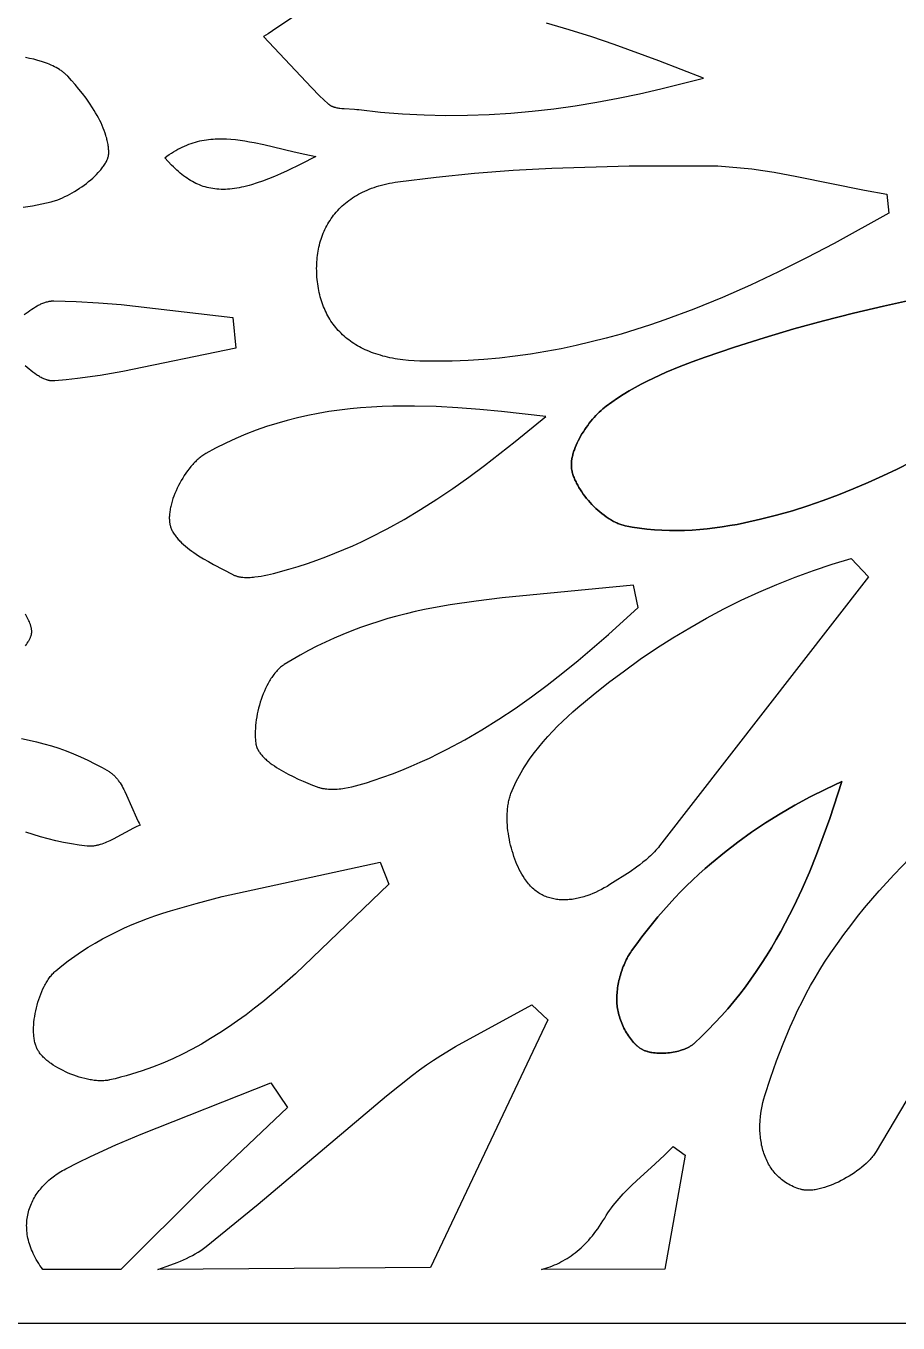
# Model space of a CAD drawing. Header units: millimetres. Extents: x 676 to 2676, y 767 to 1767.
# Drawn here: x 2156.6 to 2482.3, y 767.3 to 1251.8 of the extents above; entities that cross this region are included whole.
import ezdxf

# ---------------------------------------------------------------- set-up
doc = ezdxf.new("R2010")
doc.units = ezdxf.units.MM
doc.layers.add('Layer 1', color=7, linetype='Continuous')

msp = doc.modelspace()

# ---------------------------------------------------------------- linework, layer by layer
at = {"layer": 'Layer 1'}
for points in [[(675.98, 767.35), (2675.98, 767.35), (2675.98, 1767.35), (675.98, 1767.35)], [(2264.82, 1203.12), (2259.27, 1200.24), (2254.13, 1197.74), (2251.7, 1196.63), (2249.37, 1195.62), (2247.13, 1194.71), (2244.97, 1193.89), (2242.89, 1193.17), (2240.88, 1192.54), (2239.91, 1192.27), (2238.95, 1192.01), (2238.01, 1191.78), (2237.09, 1191.58), (2236.18, 1191.39), (2235.29, 1191.24), (2234.42, 1191.1), (2233.56, 1190.99), (2232.71, 1190.9), (2231.88, 1190.84), (2231.06, 1190.8), (2230.26, 1190.78), (2229.46, 1190.79), (2228.68, 1190.82), (2227.91, 1190.87), (2227.15, 1190.95), (2226.4, 1191.05), (2225.67, 1191.18), (2224.94, 1191.32), (2224.22, 1191.5), (2223.51, 1191.69), (2222.8, 1191.91), (2222.11, 1192.15), (2221.42, 1192.42), (2220.74, 1192.7), (2220.06, 1193.02), (2219.39, 1193.35), (2218.73, 1193.71), (2218.07, 1194.09), (2217.42, 1194.5), (2216.77, 1194.93), (2216.12, 1195.38), (2215.47, 1195.85), (2214.83, 1196.35), (2214.19, 1196.87), (2213.55, 1197.42), (2212.91, 1197.98), (2212.27, 1198.58), (2211.64, 1199.19), (2211, 1199.83), (2209.72, 1201.17), (2208.43, 1202.6), (2209.25, 1203.21), (2210.07, 1203.79), (2210.89, 1204.33), (2211.71, 1204.84), (2212.53, 1205.33), (2213.34, 1205.78), (2214.16, 1206.21), (2214.97, 1206.61), (2215.79, 1206.98), (2216.61, 1207.32), (2217.42, 1207.64), (2218.24, 1207.94), (2219.06, 1208.2), (2219.87, 1208.45), (2220.69, 1208.67), (2221.51, 1208.87), (2222.33, 1209.04), (2223.15, 1209.19), (2223.98, 1209.33), (2224.8, 1209.44), (2225.63, 1209.53), (2226.45, 1209.6), (2227.28, 1209.65), (2228.12, 1209.69), (2228.95, 1209.7), (2229.79, 1209.7), (2230.63, 1209.69), (2231.47, 1209.66), (2233.16, 1209.55), (2234.87, 1209.38), (2236.59, 1209.17), (2238.32, 1208.9), (2240.07, 1208.6), (2241.84, 1208.26), (2245.43, 1207.49), (2249.1, 1206.64), (2256.74, 1204.82), (2260.72, 1203.94)], [(2478.9, 1181.89), (2458.45, 1170.57), (2448.13, 1165.16), (2437.74, 1159.97), (2427.27, 1155.03), (2416.71, 1150.37), (2406.05, 1146.02), (2395.27, 1142.02), (2389.83, 1140.17), (2384.36, 1138.41), (2378.86, 1136.76), (2373.32, 1135.21), (2367.75, 1133.78), (2362.14, 1132.47), (2356.49, 1131.28), (2350.8, 1130.21), (2345.07, 1129.27), (2339.3, 1128.46), (2333.49, 1127.79), (2327.62, 1127.27), (2321.71, 1126.89), (2315.76, 1126.66), (2309.75, 1126.59), (2303.7, 1126.67), (2301.53, 1126.76), (2299.42, 1126.91), (2297.38, 1127.12), (2295.4, 1127.39), (2294.44, 1127.55), (2293.49, 1127.72), (2292.55, 1127.91), (2291.63, 1128.11), (2290.73, 1128.32), (2289.84, 1128.55), (2288.97, 1128.8), (2288.12, 1129.05), (2287.28, 1129.32), (2286.45, 1129.61), (2285.64, 1129.91), (2284.85, 1130.22), (2284.07, 1130.55), (2283.31, 1130.89), (2282.57, 1131.24), (2281.83, 1131.61), (2281.12, 1131.99), (2280.42, 1132.38), (2279.74, 1132.78), (2279.07, 1133.2), (2278.42, 1133.64), (2277.78, 1134.08), (2277.16, 1134.54), (2276.56, 1135.01), (2275.97, 1135.49), (2275.4, 1135.99), (2274.84, 1136.5), (2274.3, 1137.02), (2273.77, 1137.55), (2273.26, 1138.1), (2272.76, 1138.65), (2272.28, 1139.22), (2271.82, 1139.8), (2271.37, 1140.4), (2270.94, 1141), (2270.52, 1141.62), (2270.12, 1142.25), (2269.73, 1142.89), (2269.36, 1143.54), (2269.01, 1144.2), (2268.67, 1144.88), (2268.35, 1145.56), (2268.04, 1146.26), (2267.75, 1146.97), (2267.47, 1147.68), (2267.21, 1148.41), (2266.96, 1149.15), (2266.73, 1149.9), (2266.52, 1150.67), (2266.32, 1151.44), (2266.14, 1152.22), (2265.97, 1153.01), (2265.82, 1153.82), (2265.68, 1154.63), (2265.56, 1155.45), (2265.45, 1156.29), (2265.36, 1157.13), (2265.29, 1157.96), (2265.23, 1158.8), (2265.19, 1159.63), (2265.17, 1160.45), (2265.16, 1161.28), (2265.17, 1162.1), (2265.2, 1162.91), (2265.24, 1163.72), (2265.3, 1164.53), (2265.38, 1165.33), (2265.47, 1166.12), (2265.58, 1166.91), (2265.71, 1167.69), (2265.86, 1168.47), (2266.02, 1169.24), (2266.2, 1170), (2266.4, 1170.76), (2266.62, 1171.51), (2266.85, 1172.25), (2267.1, 1172.99), (2267.37, 1173.71), (2267.65, 1174.43), (2267.96, 1175.14), (2268.28, 1175.84), (2268.62, 1176.53), (2268.98, 1177.22), (2269.35, 1177.89), (2269.75, 1178.55), (2270.16, 1179.21), (2270.59, 1179.85), (2271.04, 1180.48), (2271.51, 1181.1), (2271.99, 1181.71), (2272.5, 1182.31), (2273.02, 1182.9), (2273.56, 1183.48), (2274.12, 1184.04), (2274.7, 1184.59), (2275.3, 1185.13), (2275.92, 1185.66), (2276.55, 1186.17), (2277.21, 1186.67), (2277.88, 1187.15), (2278.58, 1187.62), (2279.29, 1188.08), (2280.02, 1188.53), (2280.77, 1188.95), (2281.55, 1189.37), (2282.34, 1189.77), (2283.15, 1190.15), (2283.98, 1190.51), (2284.83, 1190.87), (2285.7, 1191.2), (2286.59, 1191.52), (2287.5, 1191.82), (2288.43, 1192.1), (2289.38, 1192.37), (2290.35, 1192.62), (2291.34, 1192.85), (2292.35, 1193.07), (2293.38, 1193.26), (2294.43, 1193.44), (2295.5, 1193.6), (2309.8, 1195.37), (2324.15, 1196.8), (2338.56, 1197.91), (2353, 1198.72), (2381.92, 1199.59), (2410.82, 1199.63), (2415.04, 1199.52), (2419.25, 1199.26), (2423.47, 1198.89), (2427.68, 1198.4), (2431.89, 1197.82), (2436.1, 1197.16), (2444.52, 1195.64), (2469.78, 1190.52), (2478.2, 1189)], [(2233.83, 1046.92), (2234.04, 1046.82), (2234.26, 1046.72), (2234.48, 1046.62), (2234.7, 1046.54), (2234.93, 1046.46), (2235.16, 1046.38), (2235.39, 1046.31), (2235.63, 1046.24), (2235.87, 1046.18), (2236.12, 1046.13), (2236.36, 1046.08), (2236.61, 1046.03), (2236.87, 1045.99), (2237.12, 1045.96), (2237.38, 1045.93), (2237.64, 1045.9), (2238.17, 1045.86), (2238.71, 1045.84), (2239.26, 1045.83), (2239.82, 1045.84), (2240.38, 1045.86), (2240.94, 1045.9), (2241.52, 1045.95), (2242.09, 1046.01), (2243.26, 1046.16), (2244.43, 1046.35), (2245.6, 1046.58), (2246.76, 1046.82), (2249.04, 1047.37), (2254.78, 1048.91), (2258.3, 1049.96), (2261.78, 1051.08), (2265.22, 1052.27), (2268.63, 1053.53), (2272, 1054.85), (2275.34, 1056.23), (2278.64, 1057.67), (2281.91, 1059.17), (2285.15, 1060.73), (2291.54, 1064.01), (2297.81, 1067.51), (2303.99, 1071.19), (2310.06, 1075.06), (2316.06, 1079.09), (2321.97, 1083.27), (2327.82, 1087.59), (2339.35, 1096.59), (2350.71, 1105.98), (2334.27, 1107.85), (2326.07, 1108.62), (2317.91, 1109.23), (2309.77, 1109.66), (2301.67, 1109.86), (2293.61, 1109.81), (2289.59, 1109.67), (2285.59, 1109.46), (2281.6, 1109.17), (2277.63, 1108.79), (2273.67, 1108.32), (2269.72, 1107.76), (2265.79, 1107.1), (2261.87, 1106.34), (2257.97, 1105.46), (2254.09, 1104.48), (2250.23, 1103.38), (2246.38, 1102.17), (2242.55, 1100.82), (2238.74, 1099.35), (2234.95, 1097.75), (2231.18, 1096.01), (2227.44, 1094.13), (2223.71, 1092.1), (2223.36, 1091.89), (2223, 1091.67), (2222.65, 1091.43), (2222.3, 1091.18), (2221.95, 1090.92), (2221.59, 1090.64), (2221.25, 1090.35), (2220.9, 1090.05), (2220.55, 1089.74), (2220.21, 1089.41), (2219.87, 1089.07), (2219.53, 1088.73), (2219.19, 1088.37), (2218.86, 1088), (2218.2, 1087.24), (2217.55, 1086.44), (2216.92, 1085.61), (2216.31, 1084.75), (2215.72, 1083.87), (2215.15, 1082.96), (2214.6, 1082.04), (2214.07, 1081.09), (2213.57, 1080.14), (2213.1, 1079.17), (2212.65, 1078.2), (2212.24, 1077.22), (2211.85, 1076.24), (2211.5, 1075.27), (2211.19, 1074.3), (2210.91, 1073.33), (2210.79, 1072.86), (2210.68, 1072.38), (2210.57, 1071.91), (2210.48, 1071.45), (2210.4, 1070.99), (2210.32, 1070.53), (2210.26, 1070.08), (2210.21, 1069.63), (2210.17, 1069.19), (2210.15, 1068.76), (2210.13, 1068.33), (2210.13, 1067.91), (2210.14, 1067.5), (2210.16, 1067.09), (2210.19, 1066.7), (2210.21, 1066.5), (2210.24, 1066.31), (2210.27, 1066.12), (2210.3, 1065.93), (2210.33, 1065.74), (2210.37, 1065.56), (2210.41, 1065.38), (2210.46, 1065.2), (2210.51, 1065.02), (2210.56, 1064.84), (2210.62, 1064.67), (2210.68, 1064.49), (2210.74, 1064.31), (2210.81, 1064.13), (2210.88, 1063.96), (2210.96, 1063.78), (2211.04, 1063.61), (2211.12, 1063.43), (2211.3, 1063.09), (2211.49, 1062.74), (2211.69, 1062.4), (2211.91, 1062.06), (2212.14, 1061.72), (2212.38, 1061.38), (2212.64, 1061.05), (2212.91, 1060.72), (2213.18, 1060.39), (2213.47, 1060.06), (2213.77, 1059.73), (2214.08, 1059.41), (2214.4, 1059.09), (2214.73, 1058.77), (2215.42, 1058.14), (2216.15, 1057.51), (2216.9, 1056.9), (2217.69, 1056.29), (2218.5, 1055.69), (2219.34, 1055.11), (2221.08, 1053.96), (2222.88, 1052.84), (2224.72, 1051.76), (2226.59, 1050.72)], [(2464.83, 1052.94), (2471.27, 1046.12), (2393.28, 945.56), (2392.82, 945), (2392.36, 944.46), (2391.88, 943.92), (2391.39, 943.39), (2390.88, 942.87), (2390.37, 942.36), (2389.84, 941.86), (2389.3, 941.36), (2388.2, 940.4), (2387.06, 939.46), (2385.89, 938.55), (2384.7, 937.66), (2382.24, 935.94), (2374.71, 931.1), (2373.66, 930.46), (2372.6, 929.85), (2371.54, 929.27), (2370.46, 928.73), (2369.38, 928.22), (2368.29, 927.75), (2367.19, 927.32), (2366.09, 926.93), (2365.54, 926.75), (2364.99, 926.58), (2364.44, 926.42), (2363.89, 926.27), (2363.34, 926.13), (2362.8, 926), (2362.25, 925.89), (2361.7, 925.78), (2361.15, 925.69), (2360.61, 925.61), (2360.07, 925.55), (2359.53, 925.49), (2358.99, 925.45), (2358.45, 925.42), (2357.91, 925.41), (2357.38, 925.4), (2356.85, 925.41), (2356.32, 925.44), (2355.8, 925.47), (2355.28, 925.53), (2354.76, 925.59), (2354.25, 925.67), (2353.74, 925.77), (2353.23, 925.88), (2352.73, 926), (2352.24, 926.14), (2351.74, 926.29), (2351.26, 926.46), (2350.77, 926.65), (2350.29, 926.85), (2349.82, 927.07), (2349.36, 927.3), (2348.89, 927.55), (2348.44, 927.82), (2347.99, 928.1), (2347.55, 928.41), (2347.11, 928.72), (2346.68, 929.06), (2346.26, 929.41), (2345.84, 929.78), (2345.44, 930.17), (2345.04, 930.58), (2344.64, 931), (2344.26, 931.45), (2343.88, 931.91), (2343.51, 932.39), (2343.15, 932.89), (2342.8, 933.41), (2342.29, 934.21), (2341.8, 935.05), (2341.32, 935.92), (2340.86, 936.81), (2340.42, 937.74), (2340, 938.68), (2339.59, 939.66), (2339.21, 940.65), (2338.85, 941.66), (2338.51, 942.68), (2338.19, 943.72), (2337.89, 944.77), (2337.62, 945.83), (2337.37, 946.9), (2337.15, 947.98), (2336.95, 949.06), (2336.78, 950.14), (2336.63, 951.22), (2336.51, 952.29), (2336.42, 953.37), (2336.36, 954.43), (2336.33, 955.49), (2336.33, 956.54), (2336.35, 957.57), (2336.41, 958.59), (2336.5, 959.59), (2336.56, 960.08), (2336.63, 960.57), (2336.7, 961.05), (2336.78, 961.53), (2336.87, 962), (2336.97, 962.47), (2337.08, 962.92), (2337.2, 963.38), (2337.32, 963.82), (2337.46, 964.26), (2337.6, 964.69), (2337.75, 965.11), (2338.2, 966.25), (2338.67, 967.39), (2339.18, 968.52), (2339.72, 969.64), (2340.28, 970.75), (2340.88, 971.86), (2341.5, 972.96), (2342.15, 974.05), (2342.82, 975.14), (2343.51, 976.21), (2344.23, 977.28), (2344.97, 978.34), (2346.52, 980.43), (2348.13, 982.48), (2349.81, 984.49), (2351.56, 986.46), (2353.35, 988.38), (2355.18, 990.26), (2357.05, 992.09), (2358.94, 993.87), (2360.85, 995.59), (2362.77, 997.26), (2368.45, 1002), (2374.23, 1006.59), (2380.1, 1011.02), (2386.06, 1015.28), (2392.11, 1019.38), (2398.26, 1023.31), (2404.5, 1027.07), (2410.83, 1030.66), (2417.25, 1034.08), (2423.77, 1037.32), (2430.38, 1040.38), (2437.08, 1043.26), (2443.88, 1045.96), (2450.77, 1048.48), (2457.75, 1050.8)], [(2383.5, 1042.97), (2334.5, 1038.24), (2324.75, 1037.04), (2315.06, 1035.59), (2310.23, 1034.75), (2305.42, 1033.82), (2302, 1033.1), (2298.58, 1032.29), (2295.16, 1031.41), (2291.74, 1030.45), (2288.34, 1029.42), (2284.96, 1028.32), (2281.6, 1027.14), (2278.26, 1025.89), (2274.95, 1024.56), (2271.68, 1023.17), (2268.45, 1021.7), (2265.27, 1020.16), (2262.13, 1018.55), (2259.05, 1016.87), (2256.02, 1015.12), (2253.06, 1013.31), (2252.89, 1013.19), (2252.72, 1013.08), (2252.55, 1012.96), (2252.38, 1012.84), (2252.05, 1012.58), (2251.71, 1012.31), (2251.39, 1012.03), (2251.07, 1011.73), (2250.75, 1011.41), (2250.44, 1011.09), (2250.13, 1010.75), (2249.82, 1010.39), (2249.53, 1010.03), (2249.23, 1009.65), (2248.94, 1009.27), (2248.66, 1008.87), (2248.38, 1008.46), (2248.1, 1008.04), (2247.83, 1007.61), (2247.57, 1007.17), (2247.05, 1006.27), (2246.56, 1005.33), (2246.1, 1004.37), (2245.65, 1003.38), (2245.23, 1002.36), (2244.83, 1001.33), (2244.46, 1000.27), (2244.12, 999.21), (2243.8, 998.13), (2243.5, 997.04), (2243.24, 995.95), (2243, 994.86), (2242.8, 993.77), (2242.62, 992.68), (2242.47, 991.6), (2242.36, 990.54), (2242.27, 989.48), (2242.22, 988.44), (2242.21, 987.43), (2242.22, 986.43), (2242.24, 985.95), (2242.27, 985.47), (2242.31, 984.99), (2242.36, 984.53), (2242.41, 984.07), (2242.48, 983.62), (2242.5, 983.47), (2242.53, 983.32), (2242.57, 983.16), (2242.61, 983.01), (2242.65, 982.86), (2242.7, 982.71), (2242.75, 982.55), (2242.8, 982.4), (2242.86, 982.25), (2242.93, 982.1), (2243, 981.94), (2243.07, 981.79), (2243.14, 981.64), (2243.22, 981.49), (2243.3, 981.34), (2243.39, 981.19), (2243.48, 981.04), (2243.58, 980.89), (2243.77, 980.59), (2243.99, 980.29), (2244.21, 979.99), (2244.45, 979.69), (2244.7, 979.4), (2244.97, 979.1), (2245.24, 978.81), (2245.53, 978.52), (2245.83, 978.23), (2246.14, 977.94), (2246.46, 977.65), (2246.79, 977.37), (2247.13, 977.08), (2247.84, 976.52), (2248.59, 975.97), (2249.36, 975.43), (2250.17, 974.89), (2251, 974.36), (2251.85, 973.85), (2252.72, 973.34), (2254.52, 972.36), (2256.36, 971.43), (2258.21, 970.55), (2260.07, 969.72), (2261.9, 968.95), (2263.67, 968.25), (2265.37, 967.61), (2265.65, 967.52), (2265.94, 967.43), (2266.23, 967.34), (2266.52, 967.26), (2266.81, 967.19), (2267.11, 967.12), (2267.41, 967.06), (2267.71, 967), (2268.02, 966.95), (2268.33, 966.91), (2268.64, 966.87), (2268.95, 966.84), (2269.58, 966.79), (2270.23, 966.75), (2270.88, 966.74), (2271.53, 966.75), (2272.2, 966.77), (2272.87, 966.81), (2273.54, 966.87), (2274.22, 966.94), (2274.91, 967.03), (2275.59, 967.13), (2276.97, 967.37), (2278.35, 967.66), (2279.72, 967.98), (2281.08, 968.34), (2282.43, 968.72), (2283.75, 969.11), (2286.31, 969.94), (2289.91, 971.19), (2293.47, 972.51), (2296.98, 973.89), (2300.46, 975.33), (2303.89, 976.84), (2307.29, 978.4), (2310.64, 980.02), (2313.96, 981.7), (2320.49, 985.22), (2326.89, 988.94), (2333.16, 992.85), (2339.31, 996.95), (2345.36, 1001.21), (2351.3, 1005.62), (2357.14, 1010.17), (2362.91, 1014.85), (2374.21, 1024.53), (2385.28, 1034.56)], [(2461.28, 969.59), (2456.8, 955.84), (2454.4, 949.08), (2451.87, 942.4), (2449.2, 935.81), (2446.38, 929.33), (2443.38, 922.95), (2440.2, 916.69), (2438.54, 913.61), (2436.82, 910.56), (2435.05, 907.54), (2433.22, 904.56), (2431.34, 901.61), (2429.39, 898.7), (2427.39, 895.83), (2425.32, 892.99), (2423.18, 890.2), (2420.98, 887.45), (2418.71, 884.74), (2416.37, 882.07), (2413.96, 879.44), (2411.47, 876.87), (2408.9, 874.33), (2406.26, 871.85), (2406.06, 871.68), (2405.86, 871.51), (2405.65, 871.34), (2405.42, 871.18), (2405.2, 871.02), (2404.96, 870.87), (2404.72, 870.72), (2404.47, 870.57), (2404.21, 870.43), (2403.95, 870.29), (2403.68, 870.16), (2403.4, 870.03), (2403.12, 869.9), (2402.84, 869.78), (2402.54, 869.66), (2402.25, 869.55), (2401.64, 869.34), (2401.01, 869.14), (2400.37, 868.96), (2399.72, 868.8), (2399.05, 868.65), (2398.38, 868.52), (2397.7, 868.41), (2397.02, 868.32), (2396.33, 868.24), (2395.64, 868.19), (2394.95, 868.15), (2394.27, 868.13), (2393.59, 868.13), (2392.92, 868.14), (2392.26, 868.18), (2391.61, 868.24), (2390.97, 868.31), (2390.35, 868.41), (2390.04, 868.46), (2389.74, 868.52), (2389.45, 868.59), (2389.16, 868.66), (2388.88, 868.73), (2388.6, 868.81), (2388.32, 868.9), (2388.06, 868.99), (2387.8, 869.08), (2387.54, 869.18), (2387.3, 869.29), (2387.06, 869.4), (2386.83, 869.51), (2386.6, 869.64), (2386.37, 869.77), (2386.14, 869.91), (2385.92, 870.06), (2385.69, 870.21), (2385.47, 870.37), (2385.25, 870.54), (2385.03, 870.72), (2384.81, 870.91), (2384.6, 871.1), (2384.38, 871.29), (2384.17, 871.5), (2383.96, 871.71), (2383.75, 871.92), (2383.54, 872.15), (2383.14, 872.61), (2382.74, 873.09), (2382.35, 873.59), (2381.97, 874.11), (2381.61, 874.64), (2381.25, 875.19), (2380.91, 875.76), (2380.58, 876.33), (2380.26, 876.92), (2379.95, 877.52), (2379.66, 878.12), (2379.38, 878.73), (2379.12, 879.35), (2378.88, 879.97), (2378.65, 880.59), (2378.43, 881.21), (2378.23, 881.83), (2378.05, 882.44), (2377.89, 883.06), (2377.75, 883.67), (2377.63, 884.27), (2377.52, 884.86), (2377.44, 885.44), (2377.37, 886.01), (2377.32, 886.64), (2377.29, 887.28), (2377.27, 887.92), (2377.27, 888.57), (2377.29, 889.23), (2377.32, 889.89), (2377.36, 890.56), (2377.42, 891.23), (2377.49, 891.9), (2377.58, 892.58), (2377.69, 893.25), (2377.81, 893.93), (2377.94, 894.61), (2378.08, 895.29), (2378.24, 895.96), (2378.42, 896.64), (2378.6, 897.31), (2378.8, 897.97), (2379.01, 898.63), (2379.24, 899.29), (2379.47, 899.93), (2379.72, 900.57), (2379.98, 901.21), (2380.26, 901.83), (2380.54, 902.44), (2380.83, 903.05), (2381.14, 903.64), (2381.46, 904.22), (2381.78, 904.79), (2382.12, 905.34), (2382.47, 905.88), (2382.83, 906.41), (2384.71, 909.03), (2386.63, 911.6), (2388.58, 914.14), (2390.58, 916.62), (2392.61, 919.07), (2394.69, 921.47), (2396.8, 923.83), (2398.94, 926.14), (2401.13, 928.41), (2403.35, 930.64), (2405.61, 932.83), (2407.91, 934.98), (2410.24, 937.08), (2412.61, 939.15), (2417.46, 943.15), (2422.45, 947), (2427.59, 950.68), (2432.86, 954.21), (2438.27, 957.58), (2443.82, 960.81), (2449.51, 963.88), (2455.33, 966.81)], [(2461.28, 969.59), (2455.33, 966.81), (2449.51, 963.88), (2443.82, 960.81), (2438.27, 957.58), (2432.86, 954.21), (2427.59, 950.68), (2422.45, 947), (2417.46, 943.15), (2412.61, 939.15), (2410.24, 937.08), (2407.91, 934.98), (2405.61, 932.83), (2403.35, 930.64), (2401.13, 928.41), (2398.94, 926.14), (2396.8, 923.83), (2394.69, 921.47), (2392.61, 919.07), (2390.58, 916.62), (2388.58, 914.14), (2386.63, 911.6), (2384.71, 909.03), (2382.83, 906.41), (2382.47, 905.88), (2382.12, 905.34), (2381.78, 904.79), (2381.46, 904.22), (2381.14, 903.64), (2380.83, 903.05), (2380.54, 902.44), (2380.26, 901.83), (2379.98, 901.21), (2379.72, 900.57), (2379.47, 899.93), (2379.24, 899.29), (2379.01, 898.63), (2378.8, 897.97), (2378.6, 897.31), (2378.42, 896.64), (2378.24, 895.96), (2378.08, 895.29), (2377.94, 894.61), (2377.81, 893.93), (2377.69, 893.25), (2377.58, 892.58), (2377.49, 891.9), (2377.42, 891.23), (2377.36, 890.56), (2377.32, 889.89), (2377.29, 889.23), (2377.27, 888.57), (2377.27, 887.92), (2377.29, 887.28), (2377.32, 886.64), (2377.37, 886.01), (2377.44, 885.44), (2377.52, 884.86), (2377.63, 884.27), (2377.75, 883.67), (2377.89, 883.06), (2378.05, 882.44), (2378.23, 881.83), (2378.43, 881.21), (2378.65, 880.59), (2378.88, 879.97), (2379.12, 879.35), (2379.38, 878.73), (2379.66, 878.12), (2379.95, 877.52), (2380.26, 876.92), (2380.58, 876.33), (2380.91, 875.76), (2381.25, 875.19), (2381.61, 874.64), (2381.97, 874.11), (2382.35, 873.59), (2382.74, 873.09), (2383.14, 872.61), (2383.54, 872.15), (2383.75, 871.92), (2383.96, 871.71), (2384.17, 871.5), (2384.38, 871.29), (2384.6, 871.1), (2384.81, 870.91), (2385.03, 870.72), (2385.25, 870.54), (2385.47, 870.37), (2385.69, 870.21), (2385.92, 870.06), (2386.14, 869.91), (2386.37, 869.77), (2386.6, 869.64), (2386.83, 869.51), (2387.06, 869.4), (2387.3, 869.29), (2387.54, 869.18), (2387.8, 869.08), (2388.06, 868.99), (2388.32, 868.9), (2388.6, 868.81), (2388.88, 868.73), (2389.16, 868.66), (2389.45, 868.59), (2389.74, 868.52), (2390.04, 868.46), (2390.35, 868.41), (2390.97, 868.31), (2391.61, 868.24), (2392.26, 868.18), (2392.92, 868.14), (2393.59, 868.13), (2394.27, 868.13), (2394.95, 868.15), (2395.64, 868.19), (2396.33, 868.24), (2397.02, 868.32), (2397.7, 868.41), (2398.38, 868.52), (2399.05, 868.65), (2399.72, 868.8), (2400.37, 868.96), (2401.01, 869.14), (2401.64, 869.34), (2402.25, 869.55), (2402.54, 869.66), (2402.84, 869.78), (2403.12, 869.9), (2403.4, 870.03), (2403.68, 870.16), (2403.95, 870.29), (2404.21, 870.43), (2404.47, 870.57), (2404.72, 870.72), (2404.96, 870.87), (2405.2, 871.02), (2405.42, 871.18), (2405.65, 871.34), (2405.86, 871.51), (2406.06, 871.68), (2406.26, 871.85), (2408.9, 874.33), (2411.47, 876.87), (2413.96, 879.44), (2416.37, 882.07), (2418.71, 884.74), (2420.98, 887.45), (2423.18, 890.2), (2425.32, 892.99), (2427.39, 895.83), (2429.39, 898.7), (2431.34, 901.61), (2433.22, 904.56), (2435.05, 907.54), (2436.82, 910.56), (2438.54, 913.61), (2440.2, 916.69), (2443.38, 922.95), (2446.38, 929.33), (2449.2, 935.81), (2451.87, 942.4), (2454.4, 949.08), (2456.8, 955.84)], [(2292.1, 931.26), (2257.25, 897.8), (2251.24, 892.5), (2245.09, 887.39), (2241.96, 884.92), (2238.78, 882.51), (2235.56, 880.17), (2232.28, 877.9), (2228.95, 875.7), (2225.57, 873.59), (2222.12, 871.57), (2218.61, 869.64), (2215.03, 867.81), (2211.38, 866.08), (2207.65, 864.45), (2203.85, 862.94), (2199.96, 861.55), (2197.99, 860.9), (2195.99, 860.28), (2193.97, 859.7), (2191.93, 859.14), (2189.86, 858.62), (2187.78, 858.14), (2187.58, 858.09), (2187.39, 858.05), (2186.98, 857.99), (2186.57, 857.93), (2186.15, 857.89), (2185.72, 857.86), (2185.28, 857.83), (2184.84, 857.83), (2184.38, 857.83), (2183.92, 857.84), (2183.46, 857.86), (2182.98, 857.9), (2182.5, 857.94), (2182.02, 858), (2181.53, 858.06), (2181.03, 858.14), (2180.53, 858.22), (2179.53, 858.42), (2178.51, 858.65), (2177.48, 858.92), (2176.46, 859.22), (2175.43, 859.55), (2174.4, 859.91), (2173.39, 860.31), (2172.38, 860.72), (2171.39, 861.17), (2170.42, 861.64), (2169.46, 862.13), (2168.54, 862.64), (2167.64, 863.18), (2166.77, 863.73), (2165.95, 864.29), (2165.55, 864.58), (2165.16, 864.88), (2164.78, 865.17), (2164.41, 865.47), (2164.05, 865.77), (2163.71, 866.08), (2163.38, 866.39), (2163.06, 866.7), (2162.76, 867.01), (2162.47, 867.33), (2162.19, 867.64), (2161.93, 867.96), (2161.68, 868.28), (2161.45, 868.61), (2161.35, 868.77), (2161.24, 868.93), (2161.14, 869.09), (2161.04, 869.25), (2160.95, 869.41), (2160.86, 869.58), (2160.78, 869.74), (2160.7, 869.9), (2160.62, 870.08), (2160.54, 870.25), (2160.47, 870.43), (2160.4, 870.61), (2160.33, 870.8), (2160.26, 870.99), (2160.14, 871.37), (2160.02, 871.77), (2159.92, 872.18), (2159.83, 872.6), (2159.74, 873.02), (2159.67, 873.46), (2159.61, 873.91), (2159.55, 874.36), (2159.51, 874.82), (2159.47, 875.29), (2159.45, 875.77), (2159.43, 876.26), (2159.42, 876.75), (2159.43, 877.24), (2159.44, 877.74), (2159.49, 878.76), (2159.57, 879.79), (2159.69, 880.84), (2159.84, 881.89), (2160.02, 882.95), (2160.23, 884.02), (2160.47, 885.08), (2160.74, 886.13), (2161.04, 887.18), (2161.37, 888.21), (2161.72, 889.23), (2162.1, 890.23), (2162.51, 891.21), (2162.93, 892.15), (2163.38, 893.07), (2163.62, 893.52), (2163.86, 893.96), (2164.1, 894.39), (2164.35, 894.81), (2164.6, 895.22), (2164.86, 895.61), (2165.13, 896), (2165.4, 896.38), (2165.67, 896.74), (2165.95, 897.09), (2166.23, 897.43), (2166.52, 897.76), (2166.81, 898.07), (2167.1, 898.36), (2167.4, 898.65), (2167.7, 898.91), (2169.99, 900.8), (2172.36, 902.63), (2174.8, 904.39), (2177.3, 906.09), (2179.87, 907.73), (2182.49, 909.3), (2185.16, 910.8), (2187.88, 912.24), (2190.63, 913.61), (2193.41, 914.92), (2196.23, 916.16), (2199.06, 917.33), (2201.92, 918.44), (2204.78, 919.48), (2207.65, 920.44), (2210.51, 921.34), (2220.17, 924.1), (2229.9, 926.62), (2288.93, 939.51)], [(2345.49, 886.15), (2351.48, 880.63), (2307.75, 788.14), (2205.87, 787.35), (2210.71, 789.06), (2213.08, 789.99), (2214.25, 790.47), (2215.4, 790.97), (2216.54, 791.5), (2217.65, 792.05), (2218.75, 792.62), (2219.83, 793.22), (2220.88, 793.85), (2221.91, 794.51), (2222.41, 794.86), (2222.91, 795.21), (2223.4, 795.57), (2223.88, 795.94), (2243.32, 811.77), (2291.21, 852.21), (2301.02, 860), (2303.58, 861.92), (2306.19, 863.77), (2308.85, 865.55), (2311.56, 867.28), (2317.09, 870.6)], [(2248.02, 857.12), (2254.26, 847.86), (2222.91, 818.07), (2192, 787.35), (2162.88, 787.35), (2162.34, 788.1), (2161.82, 788.85), (2161.34, 789.6), (2160.88, 790.34), (2160.44, 791.08), (2160.03, 791.82), (2159.65, 792.56), (2159.3, 793.29), (2158.97, 794.02), (2158.66, 794.75), (2158.38, 795.47), (2158.12, 796.19), (2157.89, 796.9), (2157.68, 797.61), (2157.5, 798.32), (2157.34, 799.02), (2157.2, 799.72), (2157.09, 800.41), (2156.99, 801.1), (2156.92, 801.79), (2156.88, 802.47), (2156.85, 803.14), (2156.84, 803.81), (2156.86, 804.47), (2156.9, 805.13), (2156.95, 805.78), (2157.03, 806.43), (2157.13, 807.07), (2157.25, 807.7), (2157.38, 808.33), (2157.54, 808.95), (2157.71, 809.57), (2157.9, 810.18), (2158.11, 810.78), (2158.34, 811.37), (2158.59, 811.96), (2158.85, 812.54), (2159.13, 813.12), (2159.43, 813.68), (2159.74, 814.24), (2160.07, 814.79), (2160.42, 815.33), (2160.78, 815.86), (2161.15, 816.39), (2161.54, 816.91), (2161.95, 817.42), (2162.37, 817.91), (2162.8, 818.41), (2163.25, 818.89), (2163.71, 819.36), (2164.19, 819.82), (2164.68, 820.28), (2165.18, 820.72), (2165.69, 821.16), (2166.21, 821.58), (2166.75, 822), (2167.3, 822.4), (2167.86, 822.8), (2168.43, 823.18), (2169.01, 823.56), (2169.6, 823.92), (2170.2, 824.27), (2170.81, 824.62), (2171.43, 824.95), (2176.04, 827.29), (2180.7, 829.55), (2190.12, 833.87), (2199.66, 837.95)], [(2372.75, 806.58), (2373.34, 807.54), (2373.96, 808.48), (2374.6, 809.41), (2375.26, 810.33), (2375.94, 811.23), (2376.65, 812.12), (2377.38, 813), (2378.12, 813.87), (2379.67, 815.57), (2381.27, 817.24), (2382.92, 818.88), (2384.61, 820.49), (2391.58, 826.83), (2395.04, 830.01), (2396.73, 831.63), (2398.38, 833.27), (2402.85, 830.11), (2395.22, 787.53), (2349.1, 787.35), (2349.93, 787.58), (2350.76, 787.84), (2351.58, 788.11), (2352.4, 788.4), (2353.21, 788.71), (2354.02, 789.05), (2354.82, 789.4), (2355.61, 789.78), (2356.4, 790.18), (2357.18, 790.6), (2357.96, 791.04), (2358.73, 791.51), (2359.49, 792), (2360.25, 792.51), (2361, 793.06), (2361.75, 793.62), (2362.49, 794.22), (2363.22, 794.84), (2363.95, 795.48), (2364.67, 796.16), (2365.38, 796.86), (2366.09, 797.59), (2366.78, 798.35), (2367.48, 799.14), (2368.16, 799.96), (2368.84, 800.81), (2369.51, 801.69), (2370.17, 802.6), (2370.83, 803.55), (2371.48, 804.53), (2372.12, 805.54)]]:
    msp.add_lwpolyline(points, close=True, dxfattribs=at)
for points in [[(2258.84, 1256.87), (2248.72, 1249.96), (2247.03, 1248.89), (2246.19, 1248.39), (2245.34, 1247.9), (2263.19, 1228.81), (2266.27, 1225.75), (2269.43, 1222.77), (2269.49, 1222.72), (2269.55, 1222.67), (2269.61, 1222.62), (2269.67, 1222.57), (2269.79, 1222.47), (2269.92, 1222.38), (2270.05, 1222.29), (2270.18, 1222.21), (2270.32, 1222.13), (2270.46, 1222.05), (2270.6, 1221.98), (2270.75, 1221.91), (2270.9, 1221.84), (2271.06, 1221.78), (2271.21, 1221.72), (2271.37, 1221.66), (2271.53, 1221.61), (2271.7, 1221.55), (2271.86, 1221.5), (2272.03, 1221.46), (2272.38, 1221.37), (2272.73, 1221.29), (2273.09, 1221.22), (2273.46, 1221.16), (2273.83, 1221.11), (2274.6, 1221.02), (2275.38, 1220.95), (2279.35, 1220.72), (2280.12, 1220.65), (2280.87, 1220.57), (2289.04, 1219.64), (2297.19, 1218.98), (2305.32, 1218.57), (2313.43, 1218.4), (2321.52, 1218.47), (2329.6, 1218.76), (2337.66, 1219.28), (2345.71, 1220), (2353.74, 1220.93), (2361.77, 1222.05), (2369.78, 1223.36), (2377.78, 1224.84), (2385.77, 1226.49), (2393.75, 1228.3), (2409.7, 1232.35), (2393.01, 1238.76), (2376.29, 1244.85), (2367.9, 1247.71), (2359.48, 1250.41), (2351.02, 1252.92)], [(2155.59, 1184.1), (2159.04, 1184.68), (2162.49, 1185.36), (2165.95, 1186.15), (2166.36, 1186.26), (2166.78, 1186.37), (2167.19, 1186.5), (2167.62, 1186.64), (2168.05, 1186.78), (2168.48, 1186.94), (2169.36, 1187.28), (2170.25, 1187.66), (2171.15, 1188.08), (2172.05, 1188.52), (2172.96, 1189), (2173.87, 1189.51), (2174.77, 1190.04), (2175.67, 1190.6), (2176.56, 1191.18), (2177.44, 1191.78), (2178.3, 1192.4), (2179.14, 1193.04), (2179.96, 1193.69), (2180.75, 1194.35), (2181.52, 1195.02), (2182.25, 1195.7), (2182.95, 1196.39), (2183.61, 1197.08), (2184.23, 1197.77), (2184.53, 1198.12), (2184.81, 1198.46), (2185.08, 1198.81), (2185.34, 1199.15), (2185.59, 1199.5), (2185.82, 1199.84), (2186.04, 1200.18), (2186.25, 1200.52), (2186.44, 1200.85), (2186.62, 1201.19), (2186.78, 1201.52), (2186.85, 1201.69), (2186.92, 1201.85), (2186.99, 1202.01), (2187.06, 1202.18), (2187.12, 1202.34), (2187.17, 1202.5), (2187.22, 1202.66), (2187.27, 1202.82), (2187.31, 1202.98), (2187.35, 1203.13), (2187.39, 1203.29), (2187.42, 1203.44), (2187.44, 1203.6), (2187.46, 1203.75), (2187.48, 1203.9), (2187.49, 1204.05), (2187.5, 1204.2), (2187.5, 1204.35), (2187.5, 1204.81), (2187.48, 1205.26), (2187.45, 1205.72), (2187.41, 1206.19), (2187.36, 1206.65), (2187.3, 1207.11), (2187.23, 1207.58), (2187.15, 1208.04), (2187.06, 1208.51), (2186.96, 1208.98), (2186.85, 1209.45), (2186.73, 1209.92), (2186.6, 1210.39), (2186.46, 1210.86), (2186.15, 1211.81), (2185.81, 1212.76), (2185.44, 1213.7), (2185.04, 1214.65), (2184.61, 1215.6), (2184.15, 1216.54), (2183.66, 1217.48), (2183.15, 1218.42), (2182.61, 1219.35), (2182.06, 1220.28), (2181.48, 1221.2), (2180.28, 1223.02), (2179.01, 1224.81), (2177.7, 1226.56), (2176.35, 1228.27), (2174.98, 1229.91), (2173.59, 1231.5), (2172.22, 1233.03), (2171.99, 1233.26), (2171.76, 1233.5), (2171.53, 1233.72), (2171.28, 1233.94), (2171.03, 1234.16), (2170.78, 1234.37), (2170.52, 1234.58), (2170.25, 1234.79), (2169.98, 1234.99), (2169.7, 1235.18), (2169.41, 1235.37), (2169.12, 1235.56), (2168.53, 1235.92), (2167.91, 1236.27), (2167.28, 1236.6), (2166.63, 1236.92), (2165.97, 1237.22), (2165.29, 1237.51), (2164.59, 1237.79), (2163.89, 1238.05), (2163.17, 1238.3), (2162.44, 1238.53), (2160.97, 1238.97), (2159.46, 1239.36), (2157.95, 1239.71), (2156.42, 1240.02)], [(2155.97, 1144), (2157.35, 1145.05), (2158.04, 1145.55), (2158.73, 1146.02), (2159.42, 1146.47), (2160.12, 1146.9), (2160.81, 1147.29), (2161.15, 1147.48), (2161.5, 1147.66), (2161.84, 1147.83), (2162.19, 1147.99), (2162.53, 1148.14), (2162.88, 1148.28), (2163.22, 1148.41), (2163.57, 1148.53), (2163.91, 1148.65), (2164.26, 1148.75), (2164.6, 1148.84), (2164.95, 1148.91), (2165.29, 1148.98), (2165.64, 1149.04), (2165.81, 1149.06), (2165.98, 1149.08), (2166.15, 1149.1), (2166.32, 1149.11), (2166.5, 1149.12), (2166.67, 1149.13), (2166.84, 1149.13), (2167.01, 1149.13), (2171.19, 1149.06), (2175.37, 1148.92), (2183.73, 1148.43), (2192.09, 1147.73), (2233.86, 1142.98), (2235.01, 1131.53), (2192.8, 1122.77), (2184.34, 1121.32), (2175.85, 1120.11), (2171.6, 1119.63), (2167.34, 1119.24), (2167.17, 1119.23), (2167.01, 1119.22), (2166.84, 1119.22), (2166.68, 1119.22), (2166.51, 1119.22), (2166.34, 1119.23), (2166.18, 1119.24), (2166.01, 1119.26), (2165.84, 1119.28), (2165.68, 1119.31), (2165.51, 1119.33), (2165.34, 1119.37), (2165.17, 1119.4), (2165.01, 1119.44), (2164.84, 1119.48), (2164.67, 1119.53), (2164.5, 1119.58), (2164.33, 1119.63), (2163.99, 1119.74), (2163.65, 1119.87), (2163.31, 1120.01), (2162.96, 1120.17), (2162.62, 1120.33), (2162.28, 1120.51), (2161.93, 1120.69), (2161.58, 1120.89), (2161.24, 1121.1), (2160.89, 1121.31), (2160.54, 1121.54), (2159.84, 1122.02), (2159.14, 1122.54), (2158.43, 1123.08), (2157.72, 1123.65), (2156.3, 1124.87)], [(2487.32, 1089.02), (2481.99, 1086.32), (2476.6, 1083.73), (2471.14, 1081.25), (2465.63, 1078.89), (2460.04, 1076.65), (2454.39, 1074.55), (2448.66, 1072.59), (2442.85, 1070.76), (2436.97, 1069.09), (2431, 1067.57), (2424.94, 1066.21), (2422.21, 1065.67), (2419.46, 1065.18), (2416.68, 1064.74), (2413.88, 1064.35), (2411.07, 1064.03), (2408.24, 1063.76), (2405.41, 1063.56), (2402.57, 1063.43), (2399.74, 1063.37), (2396.91, 1063.38), (2394.1, 1063.47), (2391.3, 1063.64), (2388.53, 1063.89), (2385.78, 1064.22), (2383.06, 1064.64), (2381.72, 1064.89), (2380.38, 1065.16), (2380, 1065.24), (2379.61, 1065.34), (2379.22, 1065.46), (2378.84, 1065.58), (2378.44, 1065.72), (2378.05, 1065.87), (2377.66, 1066.03), (2377.26, 1066.2), (2376.86, 1066.38), (2376.47, 1066.58), (2376.07, 1066.78), (2375.67, 1067), (2375.27, 1067.23), (2374.87, 1067.46), (2374.48, 1067.71), (2374.08, 1067.96), (2373.29, 1068.5), (2372.5, 1069.07), (2371.72, 1069.67), (2370.96, 1070.3), (2370.2, 1070.96), (2369.45, 1071.65), (2368.73, 1072.35), (2368.01, 1073.08), (2367.32, 1073.83), (2366.65, 1074.6), (2366, 1075.38), (2365.37, 1076.17), (2364.77, 1076.98), (2364.2, 1077.79), (2363.66, 1078.61), (2363.16, 1079.43), (2362.68, 1080.26), (2362.24, 1081.08), (2362.04, 1081.5), (2361.84, 1081.91), (2361.66, 1082.32), (2361.48, 1082.73), (2361.32, 1083.13), (2361.16, 1083.54), (2361.02, 1083.94), (2360.89, 1084.34), (2360.77, 1084.74), (2360.66, 1085.14), (2360.56, 1085.53), (2360.48, 1085.92), (2360.44, 1086.08), (2360.41, 1086.25), (2360.39, 1086.42), (2360.37, 1086.59), (2360.35, 1086.76), (2360.33, 1086.93), (2360.32, 1087.11), (2360.31, 1087.29), (2360.3, 1087.64), (2360.3, 1088.01), (2360.31, 1088.38), (2360.33, 1088.75), (2360.37, 1089.13), (2360.41, 1089.51), (2360.47, 1089.9), (2360.54, 1090.29), (2360.62, 1090.69), (2360.7, 1091.09), (2360.8, 1091.49), (2360.91, 1091.9), (2361.03, 1092.3), (2361.15, 1092.71), (2361.29, 1093.13), (2361.43, 1093.54), (2361.75, 1094.38), (2362.1, 1095.22), (2362.48, 1096.06), (2362.89, 1096.9), (2363.32, 1097.75), (2363.78, 1098.58), (2364.27, 1099.42), (2364.78, 1100.24), (2365.31, 1101.06), (2365.86, 1101.86), (2366.43, 1102.65), (2367.01, 1103.43), (2367.61, 1104.19), (2368.22, 1104.92), (2368.84, 1105.64), (2369.46, 1106.33), (2370.1, 1107), (2370.74, 1107.63), (2371.39, 1108.24), (2372.03, 1108.81), (2372.68, 1109.35), (2373.33, 1109.86), (2375.38, 1111.35), (2377.48, 1112.79), (2379.64, 1114.17), (2381.84, 1115.5), (2384.08, 1116.78), (2386.35, 1118.01), (2388.66, 1119.19), (2391, 1120.33), (2395.75, 1122.49), (2400.57, 1124.49), (2405.42, 1126.36), (2410.28, 1128.12), (2421.26, 1131.86), (2432.29, 1135.38), (2443.36, 1138.67), (2454.48, 1141.74), (2465.64, 1144.59), (2476.85, 1147.21), (2488.11, 1149.6)], [(2488.11, 1149.6), (2476.85, 1147.21), (2465.64, 1144.59), (2454.48, 1141.74), (2443.36, 1138.67), (2432.29, 1135.38), (2421.26, 1131.86), (2410.28, 1128.12), (2405.42, 1126.36), (2400.57, 1124.49), (2395.75, 1122.49), (2391, 1120.33), (2388.66, 1119.19), (2386.35, 1118.01), (2384.08, 1116.78), (2381.84, 1115.5), (2379.64, 1114.17), (2377.48, 1112.79), (2375.38, 1111.35), (2373.33, 1109.86), (2372.68, 1109.35), (2372.03, 1108.81), (2371.39, 1108.24), (2370.74, 1107.63), (2370.1, 1107), (2369.46, 1106.33), (2368.84, 1105.64), (2368.22, 1104.92), (2367.61, 1104.19), (2367.01, 1103.43), (2366.43, 1102.65), (2365.86, 1101.86), (2365.31, 1101.06), (2364.78, 1100.24), (2364.27, 1099.42), (2363.78, 1098.58), (2363.32, 1097.75), (2362.89, 1096.9), (2362.48, 1096.06), (2362.1, 1095.22), (2361.75, 1094.38), (2361.43, 1093.54), (2361.29, 1093.13), (2361.15, 1092.71), (2361.03, 1092.3), (2360.91, 1091.9), (2360.8, 1091.49), (2360.7, 1091.09), (2360.62, 1090.69), (2360.54, 1090.29), (2360.47, 1089.9), (2360.41, 1089.51), (2360.37, 1089.13), (2360.33, 1088.75), (2360.31, 1088.38), (2360.3, 1088.01), (2360.3, 1087.64), (2360.31, 1087.29), (2360.32, 1087.11), (2360.33, 1086.93), (2360.35, 1086.76), (2360.37, 1086.59), (2360.39, 1086.42), (2360.41, 1086.25), (2360.44, 1086.08), (2360.48, 1085.92), (2360.56, 1085.53), (2360.66, 1085.14), (2360.77, 1084.74), (2360.89, 1084.34), (2361.02, 1083.94), (2361.16, 1083.54), (2361.32, 1083.13), (2361.48, 1082.73), (2361.66, 1082.32), (2361.84, 1081.91), (2362.04, 1081.5), (2362.24, 1081.08), (2362.68, 1080.26), (2363.16, 1079.43), (2363.66, 1078.61), (2364.2, 1077.79), (2364.77, 1076.98), (2365.37, 1076.17), (2366, 1075.38), (2366.65, 1074.6), (2367.32, 1073.83), (2368.01, 1073.08), (2368.73, 1072.35), (2369.45, 1071.65), (2370.2, 1070.96), (2370.96, 1070.3), (2371.72, 1069.67), (2372.5, 1069.07), (2373.29, 1068.5), (2374.08, 1067.96), (2374.48, 1067.71), (2374.87, 1067.46), (2375.27, 1067.23), (2375.67, 1067), (2376.07, 1066.78), (2376.47, 1066.58), (2376.86, 1066.38), (2377.26, 1066.2), (2377.66, 1066.03), (2378.05, 1065.87), (2378.44, 1065.72), (2378.84, 1065.58), (2379.22, 1065.46), (2379.61, 1065.34), (2380, 1065.24), (2380.38, 1065.16), (2381.72, 1064.89), (2383.06, 1064.64), (2385.78, 1064.22), (2388.53, 1063.89), (2391.3, 1063.64), (2394.1, 1063.47), (2396.91, 1063.38), (2399.74, 1063.37), (2402.57, 1063.43), (2405.41, 1063.56), (2408.24, 1063.76), (2411.07, 1064.03), (2413.88, 1064.35), (2416.68, 1064.74), (2419.46, 1065.18), (2422.21, 1065.67), (2424.94, 1066.21), (2431, 1067.57), (2436.97, 1069.09), (2442.85, 1070.76), (2448.66, 1072.59), (2454.39, 1074.55), (2460.04, 1076.65), (2465.63, 1078.89), (2471.14, 1081.25), (2476.6, 1083.73), (2481.99, 1086.32), (2487.32, 1089.02)], [(2156.39, 1020.31), (2156.74, 1020.79), (2157.06, 1021.27), (2157.37, 1021.74), (2157.51, 1021.98), (2157.65, 1022.22), (2157.78, 1022.46), (2157.9, 1022.69), (2158.02, 1022.93), (2158.13, 1023.16), (2158.24, 1023.4), (2158.33, 1023.63), (2158.43, 1023.86), (2158.51, 1024.09), (2158.54, 1024.18), (2158.57, 1024.26), (2158.59, 1024.35), (2158.61, 1024.44), (2158.63, 1024.53), (2158.65, 1024.62), (2158.67, 1024.72), (2158.68, 1024.81), (2158.7, 1024.9), (2158.71, 1025), (2158.72, 1025.1), (2158.72, 1025.19), (2158.73, 1025.29), (2158.73, 1025.39), (2158.74, 1025.49), (2158.73, 1025.59), (2158.73, 1025.8), (2158.72, 1026.01), (2158.7, 1026.22), (2158.67, 1026.43), (2158.64, 1026.65), (2158.6, 1026.87), (2158.55, 1027.09), (2158.5, 1027.32), (2158.44, 1027.55), (2158.38, 1027.78), (2158.31, 1028.01), (2158.23, 1028.24), (2158.07, 1028.72), (2157.88, 1029.2), (2157.68, 1029.68), (2157.45, 1030.17), (2157.21, 1030.66), (2156.96, 1031.16), (2156.69, 1031.65), (2156.41, 1032.15)], [(2154.92, 985.71), (2157.73, 985.12), (2160.52, 984.47), (2163.3, 983.73), (2166.07, 982.92), (2168.82, 982.03), (2171.56, 981.06), (2174.28, 980), (2176.98, 978.85), (2179.67, 977.61), (2182.34, 976.27), (2184.99, 974.84), (2187.62, 973.3), (2187.89, 973.14), (2188.15, 972.96), (2188.41, 972.78), (2188.66, 972.58), (2188.91, 972.38), (2189.15, 972.17), (2189.39, 971.95), (2189.62, 971.73), (2189.85, 971.5), (2190.07, 971.26), (2190.29, 971.01), (2190.51, 970.76), (2190.72, 970.5), (2190.93, 970.23), (2191.13, 969.96), (2191.33, 969.68), (2191.72, 969.11), (2192.1, 968.51), (2192.46, 967.9), (2192.82, 967.26), (2193.17, 966.61), (2193.5, 965.95), (2194.15, 964.58), (2197.84, 956.04), (2198.49, 954.68), (2198.83, 954.02), (2199.18, 953.37), (2198.56, 953.1), (2197.94, 952.81), (2196.7, 952.2), (2189.2, 948.13), (2187.96, 947.51), (2187.34, 947.23), (2186.72, 946.95), (2186.11, 946.69), (2185.49, 946.46), (2184.88, 946.24), (2184.27, 946.04), (2183.97, 945.96), (2183.67, 945.87), (2183.36, 945.8), (2183.06, 945.73), (2182.76, 945.66), (2182.46, 945.61), (2182.16, 945.56), (2181.86, 945.52), (2181.56, 945.48), (2181.27, 945.46), (2180.97, 945.44), (2180.68, 945.43), (2180.38, 945.43), (2180.09, 945.44), (2179.8, 945.46), (2179.5, 945.48), (2176.5, 945.85), (2173.53, 946.3), (2170.61, 946.84), (2167.72, 947.46), (2164.87, 948.15), (2162.05, 948.93), (2159.26, 949.77), (2156.51, 950.69)], [(2491.95, 861.39), (2474.17, 831.45), (2473.93, 831.07), (2473.68, 830.7), (2473.41, 830.32), (2473.13, 829.95), (2472.84, 829.57), (2472.53, 829.2), (2472.21, 828.83), (2471.87, 828.45), (2471.52, 828.08), (2471.16, 827.72), (2470.79, 827.35), (2470.41, 826.98), (2469.61, 826.26), (2468.78, 825.55), (2467.9, 824.86), (2467, 824.18), (2466.07, 823.52), (2465.11, 822.87), (2464.13, 822.25), (2463.13, 821.66), (2462.11, 821.09), (2461.09, 820.54), (2460.05, 820.03), (2459.01, 819.55), (2457.97, 819.1), (2456.93, 818.69), (2455.9, 818.32), (2454.88, 817.99), (2454.37, 817.84), (2453.87, 817.7), (2453.37, 817.57), (2452.87, 817.45), (2452.38, 817.34), (2451.9, 817.25), (2451.42, 817.17), (2450.95, 817.1), (2450.48, 817.04), (2450.02, 817), (2449.57, 816.97), (2449.13, 816.95), (2448.69, 816.94), (2448.27, 816.95), (2448.06, 816.96), (2447.85, 816.98), (2447.65, 816.99), (2447.44, 817.01), (2447.24, 817.04), (2447.05, 817.07), (2446.85, 817.1), (2446.66, 817.13), (2446.47, 817.17), (2446.28, 817.22), (2446.1, 817.26), (2445.92, 817.31), (2445.22, 817.53), (2444.55, 817.76), (2443.89, 818.02), (2443.25, 818.29), (2442.63, 818.57), (2442.02, 818.87), (2441.43, 819.19), (2440.86, 819.53), (2440.31, 819.88), (2439.77, 820.24), (2439.25, 820.62), (2438.75, 821.02), (2438.27, 821.42), (2437.8, 821.85), (2437.34, 822.28), (2436.91, 822.73), (2436.49, 823.19), (2436.08, 823.66), (2435.69, 824.15), (2435.32, 824.64), (2434.96, 825.15), (2434.62, 825.67), (2434.29, 826.2), (2433.98, 826.74), (2433.69, 827.29), (2433.41, 827.84), (2433.14, 828.41), (2432.89, 828.98), (2432.65, 829.57), (2432.43, 830.16), (2432.22, 830.76), (2432.03, 831.36), (2431.85, 831.98), (2431.68, 832.59), (2431.53, 833.22), (2431.39, 833.85), (2431.27, 834.49), (2431.16, 835.13), (2431.06, 835.77), (2430.98, 836.42), (2430.91, 837.07), (2430.85, 837.73), (2430.8, 838.39), (2430.77, 839.05), (2430.75, 839.72), (2430.74, 840.39), (2430.74, 841.05), (2430.76, 841.72), (2430.79, 842.4), (2430.83, 843.07), (2430.95, 844.41), (2431.11, 845.75), (2431.31, 847.09), (2431.57, 848.42), (2431.86, 849.74), (2432.2, 851.04), (2432.57, 852.33), (2434.67, 858.81), (2436.95, 865.28), (2439.41, 871.7), (2442.07, 878.04), (2443.48, 881.18), (2444.94, 884.28), (2446.46, 887.36), (2448.03, 890.4), (2449.66, 893.4), (2451.35, 896.35), (2453.1, 899.26), (2454.91, 902.12), (2457.26, 905.65), (2459.66, 909.11), (2462.12, 912.52), (2464.64, 915.88), (2467.21, 919.17), (2469.84, 922.42), (2475.24, 928.75), (2480.83, 934.9), (2486.59, 940.86)]]:
    msp.add_lwpolyline(points, dxfattribs=at)

doc.saveas('drawing.dxf')
